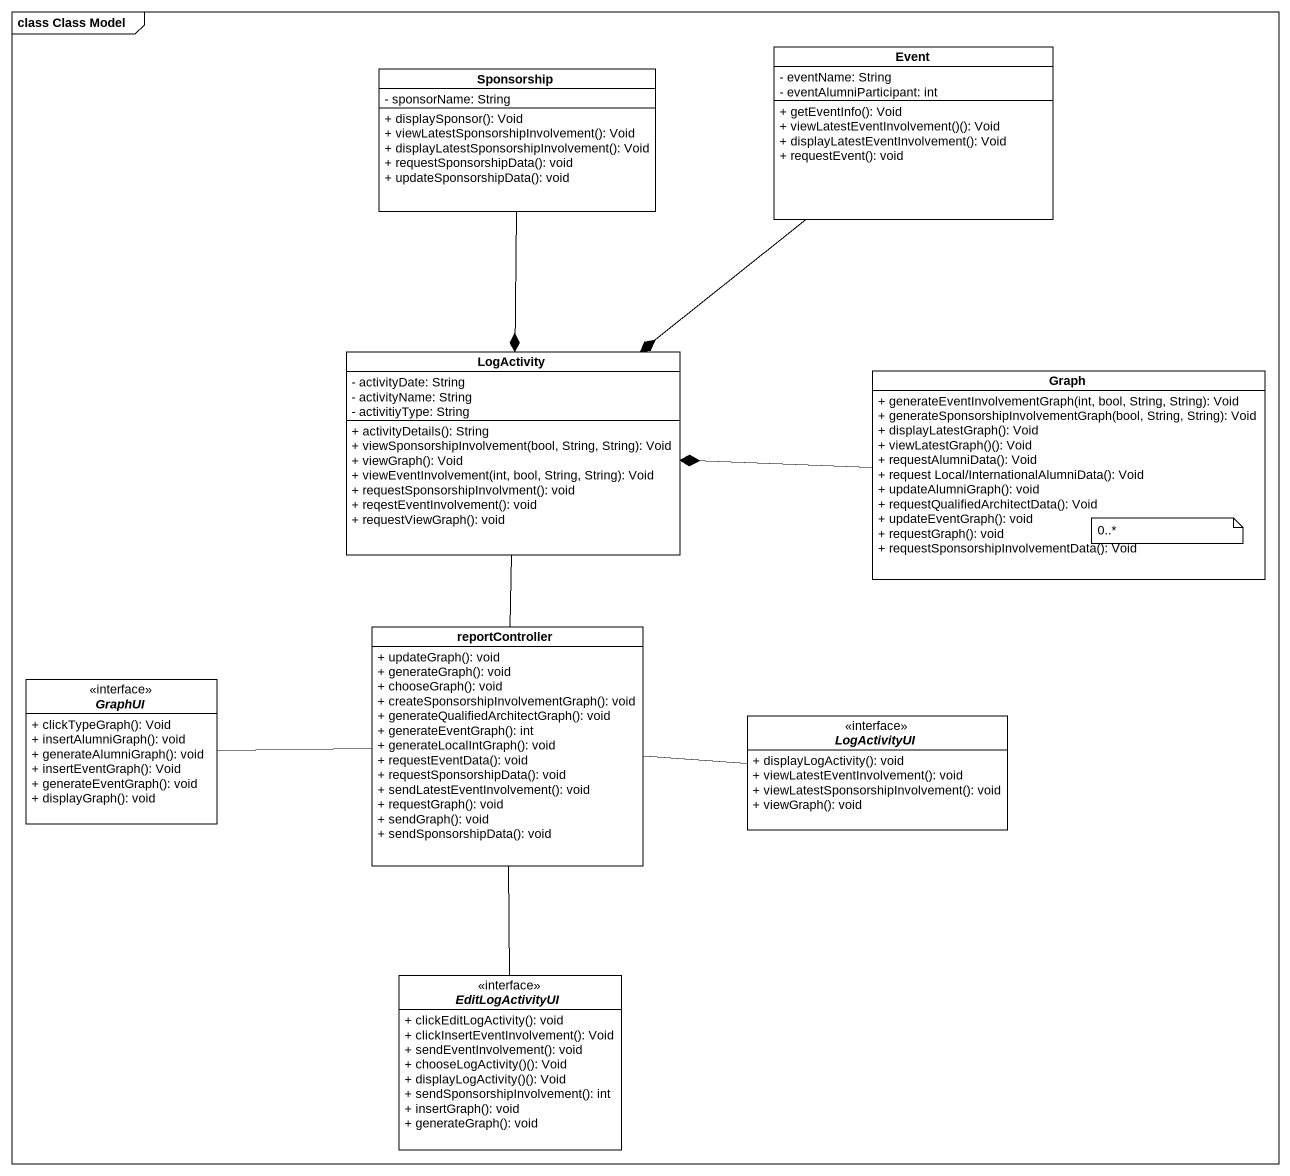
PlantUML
@startuml
mainframe class Class Model
hide circle
hide empty members
skinparam classAttributeIconSize 0
class Sponsorship {
  - sponsorName: String
  + displaySponsor(): Void
  + viewLatestSponsorshipInvolvement(): Void
  + displayLatestSponsorshipInvolvement(): Void
  + requestSponsorshipData(): void
  + updateSponsorshipData(): void
}
class Event {
  - eventName: String
  - eventAlumniParticipant: int
  + getEventInfo(): Void
  + viewLatestEventInvolvement()(): Void
  + displayLatestEventInvolvement(): Void
  + requestEvent(): void
}
class LogActivity {
  - activityDate: String
  - activityName: String
  - activitiyType: String
  + activityDetails(): String
  + viewSponsorshipInvolvement(bool, String, String): Void
  + viewGraph(): Void
  + viewEventInvolvement(int, bool, String, String): Void
  + requestSponsorshipInvolvment(): void
  + reqestEventInvolvement(): void
  + requestViewGraph(): void
}
class Graph {
  + generateEventInvolvementGraph(int, bool, String, String): Void
  + generateSponsorshipInvolvementGraph(bool, String, String): Void
  + displayLatestGraph(): Void
  + viewLatestGraph()(): Void
  + requestAlumniData(): Void
  + request Local/InternationalAlumniData(): Void
  + updateAlumniGraph(): void
  + requestQualifiedArchitectData(): Void
  + updateEventGraph(): void
  + requestGraph(): void
  + requestSponsorshipInvolvementData(): Void
}
class reportController {
  + updateGraph(): void
  + generateGraph(): void
  + chooseGraph(): void
  + createSponsorshipInvolvementGraph(): void
  + generateQualifiedArchitectGraph(): void
  + generateEventGraph(): int
  + generateLocalIntGraph(): void
  + requestEventData(): void
  + requestSponsorshipData(): void
  + sendLatestEventInvolvement(): void
  + requestGraph(): void
  + sendGraph(): void
  + sendSponsorshipData(): void
}
interface GraphUI {
  + clickTypeGraph(): Void
  + insertAlumniGraph(): void
  + generateAlumniGraph(): void
  + insertEventGraph(): Void
  + generateEventGraph(): void
  + displayGraph(): void
}
interface LogActivityUI {
  + displayLogActivity(): void
  + viewLatestEventInvolvement(): void
  + viewLatestSponsorshipInvolvement(): void
  + viewGraph(): void
}
interface EditLogActivityUI {
  + clickEditLogActivity(): void
  + clickInsertEventInvolvement(): Void
  + sendEventInvolvement(): void
  + chooseLogActivity()(): Void
  + displayLogActivity()(): Void
  + sendSponsorshipInvolvement(): int
  + insertGraph(): void
  + generateGraph(): void
}
Sponsorship --* LogActivity
Event --* LogActivity
LogActivity -- reportController
Graph -left-* LogActivity
GraphUI -right- reportController
LogActivityUI -left- reportController
EditLogActivityUI -up- reportController
note as N1
  0..*
end note
@enduml
